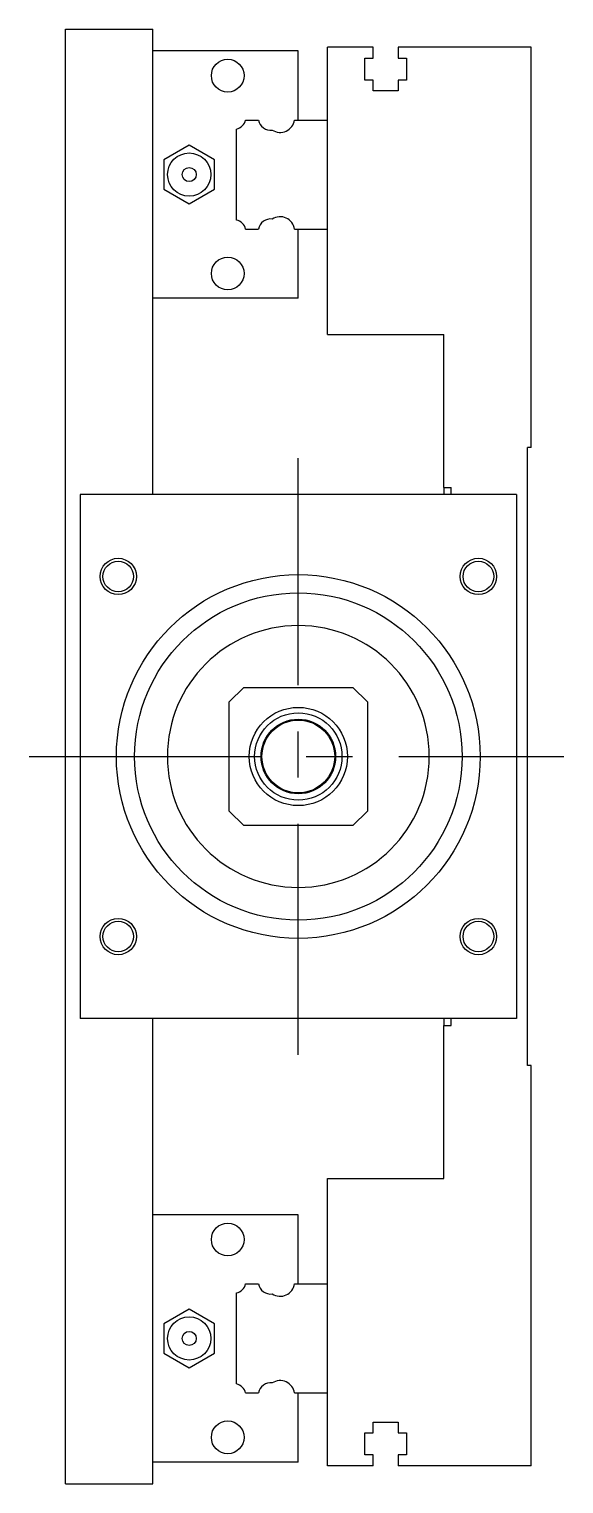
# Model space of a CAD drawing. Extents: x -12 to 793, y -283 to 102.
# Drawn here: x 719.4 to 792.9, y -100 to 100 of the extents above; entities that cross this region are included whole.
import ezdxf

# ---------------------------------------------------------------- set-up
doc = ezdxf.new("R2010")
doc.units = 0
doc.linetypes.add('CENTER', pattern=[50.8, 31.75, -6.35, 6.35, -6.35])
doc.layers.get('0').update_dxf_attribs({"linetype": 'CONTINUOUS'})
doc.layers.add('CENTER', color=1, linetype='CENTER')

msp = doc.modelspace()

# ---------------------------------------------------------------- linework, layer by layer
at = {"color": 7, "linetype": 'CONTINUOUS'}
for p, q in [((724.38, 100), (736.38, 100)), ((724.38, -100), (724.38, 100)), ((736.38, 36), (736.38, 100)), ((756.38, 97), (736.38, 97)), ((756.38, 87.5), (756.38, 97)), ((760.38, 87.5), (760.38, 97.5)), ((766.68, 97.5), (760.38, 97.5)), ((766.68, 96), (766.68, 97.5)), ((770.08, 97.5), (770.08, 96)), ((788.38, 97.5), (770.08, 97.5)), ((788.38, 42.5), (788.38, 97.5)), ((765.53, 96), (766.68, 96)), ((765.53, 93), (765.53, 96)), ((770.08, 96), (771.23, 96)), ((771.23, 96), (771.23, 93)), ((766.68, 93), (765.53, 93)), ((766.68, 91.5), (766.68, 93)), ((770.08, 93), (770.08, 91.5)), ((771.23, 93), (770.08, 93)), ((770.08, 91.5), (766.68, 91.5)), ((747.88, 73.752272), (747.88, 86.247728)), ((749.132272, 87.5), (750.90668, 87.5)), ((755.857372, 87.5), (760.38, 87.5)), ((760.38, 72.5), (760.38, 87.5)), ((760.38, 72.5), (760.38, 87.5)), ((741.37996, 84.041452), (737.87996, 82.020726)), ((744.879959, 82.020726), (741.37996, 84.041452)), ((737.87996, 82.020726), (737.879959, 77.979274)), ((744.879959, 77.979274), (744.879959, 82.020726)), ((737.879959, 77.979274), (741.37996, 75.958548)), ((741.37996, 75.958548), (744.879959, 77.979274)), ((749.132272, 72.5), (750.90668, 72.5)), ((755.857372, 72.5), (760.38, 72.5)), ((756.38, 63), (756.38, 72.5)), ((760.38, 58), (760.38, 72.5)), ((756.38, 63), (736.38, 63)), ((760.38, 58), (776.38, 58)), ((776.38, 37), (776.38, 58)), ((788.38, 42.5), (787.88, 42.5)), ((787.88, -42.5), (787.88, 42.5)), ((776.38, 37), (777.38, 37)), ((776.38, 37), (776.38, 36)), ((777.38, 36), (777.38, 37)), ((726.38, 36), (726.38, -36)), ((786.38, 36), (726.38, 36)), ((786.38, 36), (786.38, -36)), ((748.88, 9.5), (746.88, 7.5)), ((748.88, 9.5), (763.88, 9.5)), ((765.88, 7.5), (763.88, 9.5)), ((746.88, -7.5), (746.88, 7.5)), ((765.88, 7.5), (765.88, -7.5)), ((746.88, -7.5), (748.88, -9.5)), ((763.88, -9.5), (765.88, -7.5)), ((763.88, -9.5), (748.88, -9.5)), ((786.38, -36), (726.38, -36)), ((736.38, -100), (736.38, -36)), ((776.38, -36), (776.38, -37)), ((776.38, -58), (776.38, -37)), ((776.38, -37), (777.38, -37)), ((777.38, -37), (777.38, -36)), ((788.38, -42.5), (787.88, -42.5)), ((788.38, -97.5), (788.38, -42.5)), ((760.38, -72.5), (760.38, -58)), ((760.38, -58), (776.38, -58)), ((756.38, -63), (736.38, -63)), ((756.38, -72.5), (756.38, -63)), ((747.88, -86.247728), (747.88, -73.752272)), ((749.132272, -72.5), (750.90668, -72.5)), ((755.857372, -72.5), (760.38, -72.5)), ((760.38, -87.5), (760.38, -72.5)), ((760.38, -87.5), (760.38, -72.5)), ((741.37996, -75.958548), (737.87996, -77.979274)), ((744.879959, -77.979274), (741.37996, -75.958548)), ((737.87996, -77.979274), (737.879959, -82.020726)), ((744.879959, -82.020726), (744.879959, -77.979274)), ((737.879959, -82.020726), (741.37996, -84.041452)), ((741.37996, -84.041452), (744.879959, -82.020726)), ((749.132272, -87.5), (750.90668, -87.5)), ((755.857372, -87.5), (760.38, -87.5)), ((756.38, -97), (756.38, -87.5)), ((760.38, -97.5), (760.38, -87.5)), ((766.68, -91.5), (770.08, -91.5)), ((766.68, -93), (766.68, -91.5)), ((770.08, -91.5), (770.08, -93)), ((765.53, -93), (766.68, -93)), ((765.53, -96), (765.53, -93)), ((770.08, -93), (771.23, -93)), ((771.23, -93), (771.23, -96)), ((766.68, -96), (765.53, -96)), ((766.68, -97.5), (766.68, -96)), ((770.08, -96), (770.08, -97.5)), ((771.23, -96), (770.08, -96)), ((756.38, -97), (736.38, -97)), ((766.68, -97.5), (760.38, -97.5)), ((788.38, -97.5), (770.08, -97.5)), ((724.38, -100), (736.38, -100))]:
    msp.add_line(p, q, dxfattribs=at)
for centre, radius in [((746.679959, 93.6), 2.25), ((741.37996, 80), 2.97), ((741.37996, 80), 0.97), ((746.679959, 66.4), 2.25), ((731.631262, 24.748738), 2.1), ((781.128738, 24.748738), 2.1), ((756.38, 0), 25), ((756.38, 0), 22.5), ((756.38, 0), 6.75), ((756.38, 0), 6), ((756.38, 0), 5.125), ((756.38, 0), 5), ((731.631262, -24.748738), 2.1), ((781.128738, -24.748738), 2.1), ((746.679959, -66.4), 2.25), ((741.37996, -80), 2.97), ((741.37996, -80), 0.97), ((746.679959, -93.6), 2.25)]:
    msp.add_circle(centre, radius, dxfattribs=at)
at = {"color": 3, "linetype": 'CONTINUOUS'}
for centre in [(731.631262, 24.748738), (781.128738, 24.748738), (731.631262, -24.748738), (781.128738, -24.748738)]:
    msp.add_circle(centre, 2.5, dxfattribs=at)
at = {"color": 7, "linetype": 'CONTINUOUS'}
for centre, radius, start, end in [((747.48, 87.9), 1.7, 283.608961, 346.391039), ((752.58, 87.8), 1.7, 190.164249, 277.540197), ((753.88, 87.8), 2, 237.42103, 351.373073), ((753.88, 72.2), 2, 8.626927, 122.57897), ((747.48, 72.1), 1.7, 13.608961, 76.391039), ((752.58, 72.2), 1.7, 82.459803, 169.835751), ((756.38, 0), 18, 0, 270), ((756.38, 0), 18, 0, 270), ((756.38, 0), 18, 270, 0), ((756.38, 0), 18, 270, 0), ((747.48, -72.1), 1.7, 283.608961, 346.391039), ((752.58, -72.2), 1.7, 190.164249, 277.540197), ((753.88, -72.2), 2, 237.42103, 351.373073), ((753.88, -87.8), 2, 8.626927, 122.57897), ((747.48, -87.9), 1.7, 13.608961, 76.391039), ((752.58, -87.8), 1.7, 82.459803, 169.835751)]:
    msp.add_arc(centre, radius, start, end, dxfattribs=at)
at = {"layer": 'CENTER', "color": 1, "linetype": 'CENTER'}
for p, q in [((756.38, -41), (756.38, 41)), ((719.38, 0), (792.88, 0))]:
    msp.add_line(p, q, dxfattribs=at)

doc.saveas('drawing.dxf')
